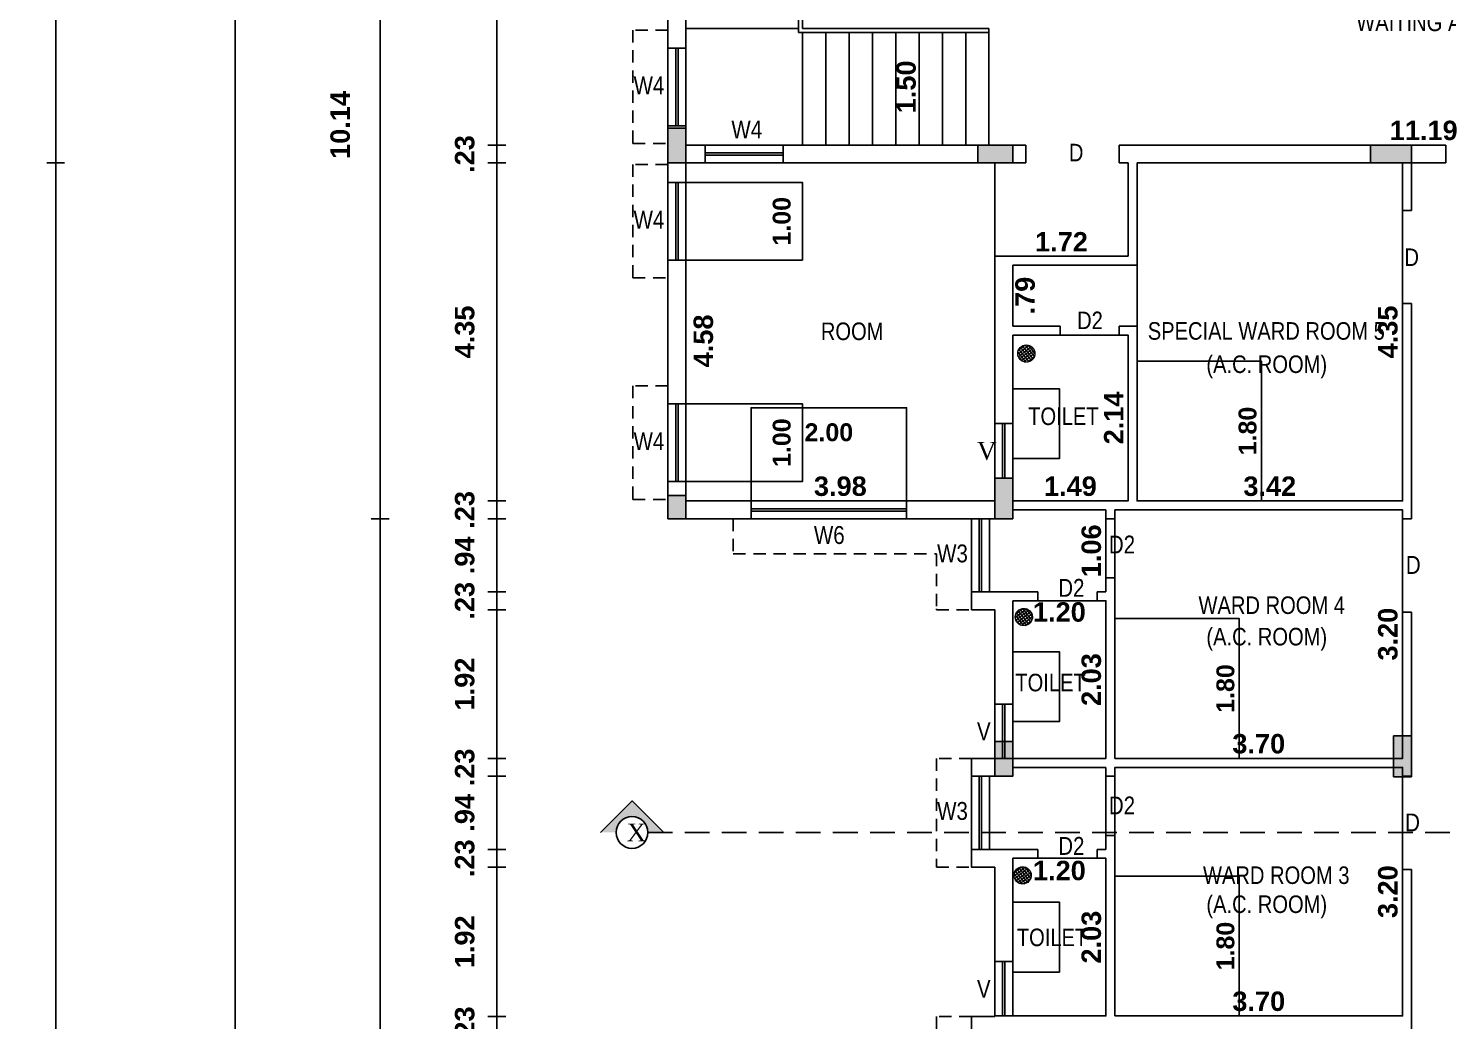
# Model space of a CAD drawing. Header units: metres. Extents: x 1336 to 1656, y -163 to -53.
# Drawn here: x 1458.94 to 1477.2, y -126.99 to -114.22 of the extents above; entities that cross this region are included whole.
import ezdxf

# ---------------------------------------------------------------- set-up
doc = ezdxf.new("R2010")
doc.units = ezdxf.units.M
doc.header["$PDMODE"] = 3
doc.header["$PDSIZE"] = -15
doc.linetypes.add('HIDDEN', pattern=[9.525, 6.35, -3.175])
for name, color, linetype in [('.', 7, 'Continuous'), ('BLK_1_FLR_1_BLT_UP_AREA', 12, 'Continuous'), ('BLK_1_FLR_1_CARPET_AREA', 12, 'Continuous'), ('BLK_1_FLR_1_REGULAR_ROOM_10', 7, 'Continuous'), ('BLK_1_FLR_1_REGULAR_ROOM_11', 7, 'Continuous'), ('BLK_1_FLR_1_REGULAR_ROOM_2', 2, 'Continuous'), ('BLK_1_FLR_1_REGULAR_ROOM_9', 7, 'Continuous'), ('BLK_1_FLR_1_ROOF_AREA', 54, 'Continuous'), ('BLK_1_FLR_1_ROOM_10_LIGHT_VENTILATION_1', 7, 'Continuous'), ('BLK_1_FLR_1_ROOM_11_LIGHT_VENTILATION_1', 7, 'Continuous'), ('BLK_1_FLR_1_ROOM_2_LIGHT_VENTILATION_1', 232, 'Continuous'), ('BLK_1_FLR_1_ROOM_2_LIGHT_VENTILATION_2', 232, 'Continuous'), ('BLK_1_FLR_1_ROOM_2_LIGHT_VENTILATION_3', 7, 'Continuous'), ('BLK_1_FLR_1_ROOM_9_LIGHT_VENTILATION_1', 7, 'Continuous'), ('BLK_1_FLR_1_WC_BATH', 3, 'Continuous'), ('TOILET_VENTILATION', 7, 'Continuous')]:
    doc.layers.add(name, color=color, linetype=linetype)
doc.layers.add('BLK_1_FLR_1_WASH', color=55, linetype='Continuous', lineweight=5)
doc.styles.add('Ar Bold', font='arialbd.ttf')
doc.styles.get("Standard").update_dxf_attribs({"font": 'times.ttf'})
doc.styles.add('style5', font='swissc.ttf')
doc.dimstyles.new('~dimensions', dxfattribs={"dimtxt": 0.25, "dimasz": 0.17, "dimexe": 0.05, "dimexo": 0.0625, "dimgap": 0.06, "dimtad": 1, "dimzin": 4, "dimdsep": 46, "dimtxsty": 'Ar Bold', "dimcen": 0.09, "dimse1": 1, "dimse2": 1, "dimsd1": 1, "dimsd2": 1, "dimclrt": 71, "dimadec": 0, "dimazin": 0, "dimtfac": 1, "dimtix": 1, "dimtofl": 0, "dimtmove": 2, "dimatfit": 3, "dimfxl": 0, "dimtolj": 1, "dimtzin": 0, "dimarcsym": 0})
pattern_1 = [(38.805684, (63.286558, -247.189786), (-0.0198971256, 0.02474200664), []), (128.805684, (63.286558, -247.189786), (-0.02474200664, -0.0198971256), [])]
pattern_2 = [(38.805684, (63.254944, -250.581456), (-0.0198971256, 0.02474200664), []), (128.805684, (63.254944, -250.581456), (-0.02474200664, -0.0198971256), [])]
pattern_3 = [(38.805684, (63.23956, -253.907113), (-0.0198971256, 0.02474200664), []), (128.805684, (63.23956, -253.907113), (-0.02474200664, -0.0198971256), [])]

# ---------------------------------------------------------------- blocks, each defined once
blk = doc.blocks.new('*D1097')
at = {"layer": 'Defpoints', "color": 0}
for p in [(1472.922, -126.934), (1476.622, -126.934), (1476.622, -126.934)]:
    blk.add_point(p, dxfattribs=at)
at = {"color": 71, "insert": (1474.772, -126.746), "char_height": 0.25, "attachment_point": 5, "style": 'Ar Bold'}
blk.add_mtext('\\A1;3.70', dxfattribs=at)
blk = doc.blocks.new('*D1098')
at = {"layer": 'Defpoints', "color": 0}
for p in [(1476.622, -123.734), (1476.622, -123.734), (1476.622, -126.934)]:
    blk.add_point(p, dxfattribs=at)
at = {"color": 71, "insert": (1476.434, -125.334), "char_height": 0.25, "attachment_point": 5, "rotation": 90, "style": 'Ar Bold'}
blk.add_mtext('\\A1;3.20', dxfattribs=at)
blk = doc.blocks.new('*D1099')
at = {"layer": 'Defpoints', "color": 0}
for p in [(1472.807, -120.419), (1472.807, -120.419), (1472.807, -121.474)]:
    blk.add_point(p, dxfattribs=at)
at = {"color": 71, "insert": (1472.619, -120.946), "char_height": 0.25, "attachment_point": 5, "rotation": 90, "style": 'Ar Bold'}
blk.add_mtext('\\A1;1.06', dxfattribs=at)
blk = doc.blocks.new('*D1100')
at = {"layer": 'Defpoints', "color": 0}
for p in [(1471.607, -124.904), (1472.807, -124.904), (1472.807, -125.25)]:
    blk.add_point(p, dxfattribs=at)
at = {"color": 71, "insert": (1472.207, -125.063), "char_height": 0.25, "attachment_point": 5, "style": 'Ar Bold'}
blk.add_mtext('\\A1;1.20', dxfattribs=at)
blk = doc.blocks.new('*D1101')
at = {"layer": 'Defpoints', "color": 0}
for p in [(1471.607, -121.589), (1472.807, -121.589), (1472.807, -121.923)]:
    blk.add_point(p, dxfattribs=at)
at = {"color": 71, "insert": (1472.207, -121.735), "char_height": 0.25, "attachment_point": 5, "style": 'Ar Bold'}
blk.add_mtext('\\A1;1.20', dxfattribs=at)
blk = doc.blocks.new('*D1102')
at = {"layer": 'Defpoints', "color": 0}
for p in [(1472.922, -123.619), (1476.622, -123.619), (1476.622, -123.619)]:
    blk.add_point(p, dxfattribs=at)
at = {"color": 71, "insert": (1474.772, -123.431), "char_height": 0.25, "attachment_point": 5, "style": 'Ar Bold'}
blk.add_mtext('\\A1;3.70', dxfattribs=at)
blk = doc.blocks.new('*D1103')
at = {"layer": 'Defpoints', "color": 0}
for p in [(1476.622, -120.419), (1476.622, -120.419), (1476.622, -123.619)]:
    blk.add_point(p, dxfattribs=at)
at = {"color": 71, "insert": (1476.434, -122.019), "char_height": 0.25, "attachment_point": 5, "rotation": 90, "style": 'Ar Bold'}
blk.add_mtext('\\A1;3.20', dxfattribs=at)
blk = doc.blocks.new('*D1106')
at = {"layer": 'Defpoints', "color": 0}
for p in [(1472.807, -124.904), (1472.807, -124.904), (1472.807, -126.934)]:
    blk.add_point(p, dxfattribs=at)
at = {"color": 71, "insert": (1472.619, -125.919), "char_height": 0.25, "attachment_point": 5, "rotation": 90, "style": 'Ar Bold'}
blk.add_mtext('\\A1;2.03', dxfattribs=at)
blk = doc.blocks.new('*D1107')
at = {"layer": 'Defpoints', "color": 0}
for p in [(1472.807, -121.589), (1472.807, -121.589), (1472.807, -123.619)]:
    blk.add_point(p, dxfattribs=at)
at = {"color": 71, "insert": (1472.619, -122.604), "char_height": 0.25, "attachment_point": 5, "rotation": 90, "style": 'Ar Bold'}
blk.add_mtext('\\A1;2.03', dxfattribs=at)
blk = doc.blocks.new('*D1108')
at = {"layer": 'Defpoints', "color": 0}
for p in [(1473.207, -120.304), (1476.622, -120.304), (1476.622, -120.304)]:
    blk.add_point(p, dxfattribs=at)
at = {"color": 71, "insert": (1474.914, -120.116), "char_height": 0.25, "attachment_point": 5, "style": 'Ar Bold'}
blk.add_mtext('\\A1;3.42', dxfattribs=at)
blk = doc.blocks.new('*D1109')
at = {"layer": 'Defpoints', "color": 0}
for p in [(1476.622, -115.954), (1476.622, -115.954), (1476.622, -120.304)]:
    blk.add_point(p, dxfattribs=at)
at = {"color": 71, "insert": (1476.434, -118.129), "char_height": 0.25, "attachment_point": 5, "rotation": 90, "style": 'Ar Bold'}
blk.add_mtext('\\A1;4.35', dxfattribs=at)
blk = doc.blocks.new('*D1110')
at = {"layer": 'Defpoints', "color": 0}
for p in [(1471.607, -120.304), (1473.092, -120.304), (1473.092, -120.304)]:
    blk.add_point(p, dxfattribs=at)
at = {"color": 71, "insert": (1472.349, -120.116), "char_height": 0.25, "attachment_point": 5, "style": 'Ar Bold'}
blk.add_mtext('\\A1;1.49', dxfattribs=at)
blk = doc.blocks.new('*D1111')
at = {"layer": 'Defpoints', "color": 0}
for p in [(1473.092, -118.169), (1473.092, -118.169), (1473.092, -120.304)]:
    blk.add_point(p, dxfattribs=at)
at = {"color": 71, "insert": (1472.906, -119.236), "char_height": 0.25, "attachment_point": 5, "rotation": 90, "style": 'Ar Bold'}
blk.add_mtext('\\A1;2.14', dxfattribs=at)
blk = doc.blocks.new('*D1112')
at = {"layer": 'Defpoints', "color": 0}
for p in [(1471.607, -117.269), (1471.954, -117.269), (1471.607, -118.054)]:
    blk.add_point(p, dxfattribs=at)
at = {"color": 71, "insert": (1471.767, -117.661), "char_height": 0.25, "attachment_point": 5, "rotation": 90, "style": 'Ar Bold'}
blk.add_mtext('\\A1;.79', dxfattribs=at)
blk = doc.blocks.new('*D1113')
at = {"layer": 'Defpoints', "color": 0}
for p in [(1467.402, -120.304), (1471.377, -120.304), (1471.377, -120.304)]:
    blk.add_point(p, dxfattribs=at)
at = {"color": 71, "insert": (1469.389, -120.116), "char_height": 0.25, "attachment_point": 5, "style": 'Ar Bold'}
blk.add_mtext('\\A1;3.98', dxfattribs=at)
blk = doc.blocks.new('*D1114')
at = {"layer": 'Defpoints', "color": 0}
for p in [(1471.377, -117.154), (1473.092, -117.154), (1473.092, -117.154)]:
    blk.add_point(p, dxfattribs=at)
at = {"color": 71, "insert": (1472.234, -116.968), "char_height": 0.25, "attachment_point": 5, "style": 'Ar Bold'}
blk.add_mtext('\\A1;1.72', dxfattribs=at)
blk = doc.blocks.new('*D1115')
at = {"layer": 'Defpoints', "color": 0}
for p in [(1471.302, -115.724), (1482.487, -115.724), (1482.487, -115.724)]:
    blk.add_point(p, dxfattribs=at)
at = {"color": 71, "insert": (1476.894, -115.536), "char_height": 0.25, "attachment_point": 5, "style": 'Ar Bold'}
blk.add_mtext('\\A1;11.19', dxfattribs=at)
blk = doc.blocks.new('*D1121')
at = {"layer": 'Defpoints', "color": 0}
for p in [(1471.302, -115.724), (1482.487, -115.724), (1482.487, -115.724)]:
    blk.add_point(p, dxfattribs=at)
at = {"color": 71, "insert": (1476.894, -115.536), "char_height": 0.25, "attachment_point": 5, "style": 'Ar Bold'}
blk.add_mtext('\\A1;11.19', dxfattribs=at)
blk = doc.blocks.new('*D1122')
at = {"layer": 'Defpoints', "color": 0}
for p in [(1467.887, -115.954), (1467.815, -120.534), (1467.887, -120.534)]:
    blk.add_point(p, dxfattribs=at)
at = {"color": 71, "insert": (1467.628, -118.244), "char_height": 0.25, "attachment_point": 5, "rotation": 90, "style": 'Ar Bold'}
blk.add_mtext('\\A1;4.58', dxfattribs=at)
blk = doc.blocks.new('*D1125')
at = {"layer": 'Defpoints', "color": 0}
for p in [(1470.102, -114.224), (1470.102, -115.724), (1470.424, -115.724)]:
    blk.add_point(p, dxfattribs=at)
at = {"color": 71, "insert": (1470.236, -114.974), "char_height": 0.25, "attachment_point": 5, "rotation": 90, "style": 'Ar Bold'}
blk.add_mtext('\\A1;1.50', dxfattribs=at)
blk = doc.blocks.new('*D1158')
at = {"layer": 'Defpoints', "color": 0}
for p in [(1464.746, -126.939), (1464.856, -126.939), (1464.856, -127.169)]:
    blk.add_point(p, dxfattribs=at)
at = {"color": 71, "insert": (1464.558, -127.054), "char_height": 0.25, "attachment_point": 5, "rotation": 90, "style": 'Ar Bold'}
blk.add_mtext('\\A1;.23', dxfattribs=at)
blk = doc.blocks.new('*D1159')
at = {"layer": 'Defpoints', "color": 0}
for p in [(1464.746, -125.019), (1464.856, -125.019), (1464.856, -126.939)]:
    blk.add_point(p, dxfattribs=at)
at = {"color": 71, "insert": (1464.558, -125.979), "char_height": 0.25, "attachment_point": 5, "rotation": 90, "style": 'Ar Bold'}
blk.add_mtext('\\A1;1.92', dxfattribs=at)
blk = doc.blocks.new('*D1160')
at = {"layer": 'Defpoints', "color": 0}
for p in [(1464.746, -124.789), (1464.856, -124.789), (1464.856, -125.019)]:
    blk.add_point(p, dxfattribs=at)
at = {"color": 71, "insert": (1464.558, -124.904), "char_height": 0.25, "attachment_point": 5, "rotation": 90, "style": 'Ar Bold'}
blk.add_mtext('\\A1;.23', dxfattribs=at)
blk = doc.blocks.new('*D1161')
at = {"layer": 'Defpoints', "color": 0}
for p in [(1464.746, -123.849), (1464.856, -123.849), (1464.856, -124.789)]:
    blk.add_point(p, dxfattribs=at)
at = {"color": 71, "insert": (1464.558, -124.319), "char_height": 0.25, "attachment_point": 5, "rotation": 90, "style": 'Ar Bold'}
blk.add_mtext('\\A1;.94', dxfattribs=at)
blk = doc.blocks.new('*D1162')
at = {"layer": 'Defpoints', "color": 0}
for p in [(1464.746, -123.619), (1464.856, -123.619), (1464.856, -123.849)]:
    blk.add_point(p, dxfattribs=at)
at = {"color": 71, "insert": (1464.558, -123.734), "char_height": 0.25, "attachment_point": 5, "rotation": 90, "style": 'Ar Bold'}
blk.add_mtext('\\A1;.23', dxfattribs=at)
blk = doc.blocks.new('*D1163')
at = {"layer": 'Defpoints', "color": 0}
for p in [(1464.746, -121.704), (1464.856, -121.704), (1464.856, -123.619)]:
    blk.add_point(p, dxfattribs=at)
at = {"color": 71, "insert": (1464.558, -122.661), "char_height": 0.25, "attachment_point": 5, "rotation": 90, "style": 'Ar Bold'}
blk.add_mtext('\\A1;1.92', dxfattribs=at)
blk = doc.blocks.new('*D1164')
at = {"layer": 'Defpoints', "color": 0}
for p in [(1464.746, -121.474), (1464.856, -121.474), (1464.856, -121.704)]:
    blk.add_point(p, dxfattribs=at)
at = {"color": 71, "insert": (1464.558, -121.589), "char_height": 0.25, "attachment_point": 5, "rotation": 90, "style": 'Ar Bold'}
blk.add_mtext('\\A1;.23', dxfattribs=at)
blk = doc.blocks.new('*D1165')
at = {"layer": 'Defpoints', "color": 0}
for p in [(1464.746, -120.534), (1464.856, -120.534), (1464.856, -121.474)]:
    blk.add_point(p, dxfattribs=at)
at = {"color": 71, "insert": (1464.558, -121.004), "char_height": 0.25, "attachment_point": 5, "rotation": 90, "style": 'Ar Bold'}
blk.add_mtext('\\A1;.94', dxfattribs=at)
blk = doc.blocks.new('*D1166')
at = {"layer": 'Defpoints', "color": 0}
for p in [(1464.746, -120.304), (1464.856, -120.304), (1464.856, -120.534)]:
    blk.add_point(p, dxfattribs=at)
at = {"color": 71, "insert": (1464.558, -120.419), "char_height": 0.25, "attachment_point": 5, "rotation": 90, "style": 'Ar Bold'}
blk.add_mtext('\\A1;.23', dxfattribs=at)
blk = doc.blocks.new('*D1167')
at = {"layer": 'Defpoints', "color": 0}
for p in [(1464.746, -115.954), (1464.856, -115.954), (1464.856, -120.304)]:
    blk.add_point(p, dxfattribs=at)
at = {"color": 71, "insert": (1464.558, -118.129), "char_height": 0.25, "attachment_point": 5, "rotation": 90, "style": 'Ar Bold'}
blk.add_mtext('\\A1;4.35', dxfattribs=at)
blk = doc.blocks.new('*D1168')
at = {"layer": 'Defpoints', "color": 0}
for p in [(1464.746, -115.724), (1464.856, -115.724), (1464.856, -115.954)]:
    blk.add_point(p, dxfattribs=at)
at = {"color": 71, "insert": (1464.558, -115.839), "char_height": 0.25, "attachment_point": 5, "rotation": 90, "style": 'Ar Bold'}
blk.add_mtext('\\A1;.23', dxfattribs=at)
blk = doc.blocks.new('*D1169')
at = {"layer": 'Defpoints', "color": 0}
for p in [(1464.746, -110.624), (1464.856, -110.624), (1464.856, -115.724)]:
    blk.add_point(p, dxfattribs=at)
at = {"color": 71, "insert": (1464.558, -113.174), "char_height": 0.25, "attachment_point": 5, "rotation": 90, "style": 'Ar Bold'}
blk.add_mtext('\\A1;5.10', dxfattribs=at)
blk = doc.blocks.new('*D1171')
at = {"layer": 'Defpoints', "color": 0}
for p in [(1463.143, -120.534), (1463.354, -120.534), (1463.359, -156.204)]:
    blk.add_point(p, dxfattribs=at)
at = {"color": 71, "insert": (1462.956, -138.369), "char_height": 0.25, "attachment_point": 5, "rotation": 90, "style": 'Ar Bold'}
blk.add_mtext('\\A1;35.67', dxfattribs=at)
blk = doc.blocks.new('*D1172')
at = {"layer": 'Defpoints', "color": 0}
for p in [(1463.143, -110.394), (1463.354, -110.394), (1463.354, -120.534)]:
    blk.add_point(p, dxfattribs=at)
at = {"color": 71, "insert": (1462.956, -115.464), "char_height": 0.25, "attachment_point": 5, "rotation": 90, "style": 'Ar Bold'}
blk.add_mtext('\\A1;10.14', dxfattribs=at)
blk = doc.blocks.new('*D689')
at = {"layer": 'Defpoints', "color": 0}
for p in [(1459.18, -115.954), (1459.295, -115.954), (1459.18, -152.074)]:
    blk.add_point(p, dxfattribs=at)
at = {"color": 71, "insert": (1459.108, -134.014), "char_height": 0.25, "attachment_point": 5, "rotation": 90, "style": 'Ar Bold'}
blk.add_mtext('\\A1;36.12', dxfattribs=at)
blk = doc.blocks.new('*D690')
at = {"layer": 'Defpoints', "color": 0}
for p in [(1459.18, -110.394), (1459.295, -110.394), (1459.18, -115.954)]:
    blk.add_point(p, dxfattribs=at)
at = {"color": 71, "insert": (1459.108, -113.174), "char_height": 0.25, "attachment_point": 5, "rotation": 90, "style": 'Ar Bold'}
blk.add_mtext('\\A1;5.56', dxfattribs=at)

msp = doc.modelspace()

# ---------------------------------------------------------------- hatches: boundary and pattern name
at = {"layer": '.'}
h = msp.add_hatch(color=256, dxfattribs=at)
h.dxf.hatch_style = 1
h.paths.add_polyline_path([(1467.4016, -115.5038), (1467.1716, -115.5038), (1467.1716, -115.9538), (1467.4016, -115.9538)])
h = msp.add_hatch(color=256, dxfattribs=at)
h.dxf.hatch_style = 1
h.paths.add_polyline_path([(1471.1566, -115.7238), (1471.1566, -115.9538), (1471.6066, -115.9538), (1471.6066, -115.7238)])
h = msp.add_hatch(color=256, dxfattribs=at)
h.dxf.hatch_style = 1
h.paths.add_polyline_path([(1476.7366, -115.9538), (1476.7366, -115.7238), (1476.2116, -115.7238), (1476.2116, -115.9538)])
h = msp.add_hatch(color=256, dxfattribs=at)
h.dxf.hatch_style = 1
h.paths.add_polyline_path([(1471.6066, -120.0088), (1471.3766, -120.0088), (1471.3766, -120.5338), (1471.6066, -120.5338)])
h = msp.add_hatch(color=256, dxfattribs=at)
h.dxf.hatch_style = 1
h.paths.add_polyline_path([(1471.6066, -123.3988), (1471.3766, -123.3988), (1471.3766, -123.8488), (1471.6066, -123.8488)])
h = msp.add_hatch(color=256, dxfattribs=at)
h.dxf.hatch_style = 1
h.paths.add_polyline_path([(1476.7366, -123.3288), (1476.5066, -123.3288), (1476.5066, -123.8538), (1476.7366, -123.8538)])
h = msp.add_hatch(color=256)
h.dxf.hatch_style = 1
h.paths.add_polyline_path([(1467.4016, -120.2338), (1467.1716, -120.2338), (1467.1716, -120.5338), (1467.4016, -120.5338)])
msp.add_hatch(color=256).paths.add_polyline_path([(1466.7121, -124.165), (1466.3055, -124.5717), (1466.5042, -124.5717, -1), (1466.9135, -124.5717), (1467.1188, -124.5717)])
at = {"layer": 'BLK_1_FLR_1_WASH'}
h = msp.add_hatch(dxfattribs=at)
h.set_pattern_fill('ANSI37', color=60, scale=0.01, angle=-6.19432)
h.set_pattern_definition(pattern_1)
edge = h.paths.add_edge_path()
edge.add_arc((1471.7818, -118.4064), 0.1112, 11.71868, 371.71868)
h.paths.add_polyline_path([(1471.7602, -118.3679), (1471.8927, -118.3979), (1471.7444, -118.3646), (1471.7603, -118.3686)], flags=16)
h = msp.add_hatch(dxfattribs=at)
h.set_pattern_fill('ANSI37', color=60, scale=0.01, angle=-6.19432)
h.set_pattern_definition(pattern_1)
edge = h.paths.add_edge_path()
edge.add_arc((1471.7818, -118.4064), 0.1112, 11.71868, 371.71868)
h.paths.add_polyline_path([(1471.7602, -118.3679), (1471.8927, -118.3979), (1471.7444, -118.3646), (1471.7603, -118.3686)], flags=16)
h = msp.add_hatch(dxfattribs=at)
h.set_pattern_fill('ANSI37', color=60, scale=0.01, angle=-6.19432)
h.set_pattern_definition(pattern_2)
edge = h.paths.add_edge_path()
edge.add_arc((1471.7502, -121.7981), 0.1112, 11.71868, 371.71868)
h.paths.add_polyline_path([(1471.7286, -121.7596), (1471.8611, -121.7896), (1471.7128, -121.7563), (1471.7287, -121.7603)], flags=16)
h = msp.add_hatch(dxfattribs=at)
h.set_pattern_fill('ANSI37', color=60, scale=0.01, angle=-6.19432)
h.set_pattern_definition(pattern_2)
edge = h.paths.add_edge_path()
edge.add_arc((1471.7502, -121.7981), 0.1112, 11.71868, 371.71868)
h.paths.add_polyline_path([(1471.7286, -121.7596), (1471.8611, -121.7896), (1471.7128, -121.7563), (1471.7287, -121.7603)], flags=16)
h = msp.add_hatch(dxfattribs=at)
h.set_pattern_fill('ANSI37', color=60, scale=0.01, angle=-6.19432)
h.set_pattern_definition(pattern_3)
edge = h.paths.add_edge_path()
edge.add_arc((1471.7348, -125.1238), 0.1112, 11.71868, 371.71868)
h.paths.add_polyline_path([(1471.7132, -125.0852), (1471.8457, -125.1152), (1471.6974, -125.0819), (1471.7133, -125.0859)], flags=16)
h = msp.add_hatch(dxfattribs=at)
h.set_pattern_fill('ANSI37', color=60, scale=0.01, angle=-6.19432)
h.set_pattern_definition(pattern_3)
edge = h.paths.add_edge_path()
edge.add_arc((1471.7348, -125.1238), 0.1112, 11.71868, 371.71868)
h.paths.add_polyline_path([(1471.7132, -125.0852), (1471.8457, -125.1152), (1471.6974, -125.0819), (1471.7133, -125.0859)], flags=16)

# ---------------------------------------------------------------- linework, layer by layer
at = {"color": 4}
for p, q in [((1461.6034, -53.0012), (1461.6034, -163.0012)), ((1459.2954, -156.4338), (1459.2954, -110.1638)), ((1463.4685, -156.4338), (1463.4685, -110.1638)), ((1464.9708, -156.4338), (1464.9708, -110.1638)), ((1467.2716, -114.4738), (1467.2716, -115.4738)), ((1467.3016, -114.4738), (1467.3016, -115.4738)), ((1465.0858, -115.7238), (1464.8558, -115.7238)), ((1467.6516, -115.8238), (1468.6516, -115.8238)), ((1467.6516, -115.8538), (1468.6516, -115.8538)), ((1459.4104, -115.9538), (1459.1804, -115.9538)), ((1465.0858, -115.9538), (1464.8558, -115.9538)), ((1467.2716, -116.2038), (1467.2716, -117.2038)), ((1467.3016, -116.2038), (1467.3016, -117.2038)), ((1467.2716, -119.0538), (1467.2716, -120.0538)), ((1467.3016, -119.0538), (1467.3016, -120.0538)), ((1465.0858, -120.3038), (1464.8558, -120.3038)), ((1468.2416, -120.4038), (1470.2416, -120.4038)), ((1468.2416, -120.4338), (1470.2416, -120.4338)), ((1463.5835, -120.5338), (1463.3535, -120.5338)), ((1465.0858, -120.5338), (1464.8558, -120.5338)), ((1471.1766, -120.5338), (1471.1766, -121.4738)), ((1471.2066, -120.5338), (1471.2066, -121.4738)), ((1471.3066, -120.5338), (1471.3066, -121.4738)), ((1465.0858, -121.4738), (1464.8558, -121.4738)), ((1465.0858, -121.7038), (1464.8558, -121.7038)), ((1465.0858, -123.6188), (1464.8558, -123.6188)), ((1465.0858, -123.8488), (1464.8558, -123.8488)), ((1471.1766, -123.8488), (1471.1766, -124.7888)), ((1471.2066, -123.8488), (1471.2066, -124.7888)), ((1471.3066, -123.8488), (1471.3066, -124.7888)), ((1465.0858, -124.7888), (1464.8558, -124.7888)), ((1465.0858, -125.0188), (1464.8558, -125.0188)), ((1465.0858, -126.9388), (1464.8558, -126.9388))]:
    msp.add_line(p, q, dxfattribs=at)
at = {"color": 1}
for p, q in [((1467.1716, -115.9538), (1467.1716, -110.3938)), ((1467.4016, -115.7238), (1467.4016, -110.6238)), ((1467.4016, -115.7238), (1471.7766, -115.7238)), ((1471.7766, -115.9538), (1471.7766, -115.7238)), ((1472.9766, -115.7238), (1477.1766, -115.7238)), ((1472.9766, -115.9538), (1472.9766, -115.7238)), ((1477.1766, -115.9538), (1477.1766, -115.7238)), ((1467.1716, -115.9538), (1467.1716, -120.5338)), ((1467.4016, -115.9538), (1471.7766, -115.9538)), ((1467.4016, -115.9538), (1467.4016, -120.3038)), ((1472.9766, -115.9538), (1473.0916, -115.9538)), ((1473.0916, -117.1538), (1473.0916, -115.9538)), ((1473.2066, -115.9538), (1476.6216, -115.9538)), ((1473.2066, -117.2688), (1473.2066, -115.9538)), ((1476.6216, -116.5638), (1476.6216, -115.9538)), ((1476.7366, -115.9538), (1477.1766, -115.9538)), ((1476.7366, -116.5638), (1476.7366, -115.9538)), ((1476.6216, -116.5638), (1476.7366, -116.5638)), ((1471.3766, -120.3038), (1471.3766, -117.1538)), ((1473.0916, -117.1538), (1471.3766, -117.1538)), ((1471.6066, -118.0538), (1471.6066, -117.2688)), ((1473.2066, -117.2688), (1471.6066, -117.2688)), ((1476.6216, -120.3038), (1476.6216, -117.7638)), ((1476.6216, -117.7638), (1476.7366, -117.7638)), ((1476.7366, -120.5338), (1476.7366, -117.7638)), ((1472.2166, -118.0538), (1471.6066, -118.0538)), ((1472.2166, -118.1688), (1472.2166, -118.0538)), ((1473.2066, -118.0538), (1472.9766, -118.0538)), ((1472.9766, -118.1688), (1472.9766, -118.0538)), ((1473.0916, -118.0538), (1473.0916, -118.0538)), ((1473.2066, -120.3038), (1473.2066, -118.0538)), ((1471.6066, -120.3038), (1471.6066, -118.1688)), ((1473.0916, -118.1688), (1471.6066, -118.1688)), ((1473.0916, -120.3038), (1473.0916, -118.1688)), ((1471.3766, -120.3038), (1467.4016, -120.3038)), ((1473.0916, -120.3038), (1471.6066, -120.3038)), ((1476.6216, -120.3038), (1473.2066, -120.3038)), ((1471.6066, -120.5338), (1471.6066, -120.4188)), ((1472.8066, -120.4188), (1471.6066, -120.4188)), ((1472.8066, -120.5338), (1472.8066, -120.4188)), ((1476.6216, -120.4188), (1472.9216, -120.4188)), ((1472.9216, -120.5338), (1472.9216, -120.4188)), ((1476.6216, -120.5338), (1476.6216, -120.4188)), ((1471.0766, -120.5338), (1467.1716, -120.5338)), ((1471.6066, -120.5338), (1471.0766, -120.5338)), ((1471.0766, -120.5338), (1471.0766, -121.7038)), ((1472.8066, -121.4738), (1472.8066, -120.5338)), ((1472.8066, -120.5338), (1472.9216, -120.5338)), ((1476.7366, -120.5338), (1476.6216, -120.5338)), ((1472.8066, -121.2938), (1472.9216, -121.2938)), ((1472.9216, -123.6188), (1472.9216, -121.2938)), ((1471.0766, -121.4738), (1471.6066, -121.4738)), ((1471.9316, -121.4738), (1471.6066, -121.4738)), ((1471.6066, -123.6188), (1471.6066, -121.5888)), ((1472.8066, -121.5888), (1471.6066, -121.5888)), ((1471.9316, -121.5888), (1471.9316, -121.4738)), ((1472.8066, -121.4738), (1472.6916, -121.4738)), ((1472.6916, -121.5888), (1472.6916, -121.4738)), ((1472.8066, -123.6188), (1472.8066, -121.5888)), ((1471.0766, -121.7038), (1471.3766, -121.7038)), ((1471.3766, -123.6188), (1471.3766, -121.7038)), ((1476.6216, -123.6188), (1476.6216, -121.7338)), ((1476.7366, -121.7338), (1476.6216, -121.7338)), ((1476.7366, -123.8488), (1476.7366, -121.7338)), ((1471.3766, -123.6188), (1471.0766, -123.6188)), ((1471.0766, -123.6188), (1471.0766, -125.0188)), ((1472.8066, -123.6188), (1471.6066, -123.6188)), ((1471.6066, -123.8488), (1471.6066, -123.7338)), ((1472.8066, -123.7338), (1471.6066, -123.7338)), ((1472.8066, -123.8488), (1472.8066, -123.7338)), ((1476.6216, -123.6188), (1472.9216, -123.6188)), ((1476.6216, -123.7338), (1472.9216, -123.7338)), ((1472.9216, -123.8488), (1472.9216, -123.7338)), ((1476.6216, -123.8488), (1476.6216, -123.7338)), ((1471.6066, -123.8488), (1471.0766, -123.8488)), ((1472.8066, -124.7888), (1472.8066, -123.8488)), ((1472.8066, -123.8488), (1472.9216, -123.8488)), ((1476.7366, -123.8488), (1476.6216, -123.8488)), ((1472.8066, -124.6088), (1472.9216, -124.6088)), ((1472.9216, -126.9338), (1472.9216, -124.6088)), ((1471.0766, -124.7888), (1471.6066, -124.7888)), ((1471.9316, -124.7888), (1471.6066, -124.7888)), ((1471.9316, -124.7888), (1471.9316, -124.9038)), ((1472.8066, -124.7888), (1472.6916, -124.7888)), ((1472.6916, -124.7888), (1472.6916, -124.9038)), ((1471.0766, -125.0188), (1471.3766, -125.0188)), ((1471.3766, -126.9388), (1471.3766, -125.0188)), ((1471.6066, -126.9338), (1471.6066, -124.9038)), ((1472.8066, -124.9038), (1471.6066, -124.9038)), ((1472.8066, -126.9338), (1472.8066, -124.9038)), ((1476.6216, -126.9338), (1476.6216, -125.0488)), ((1476.7366, -125.0488), (1476.6216, -125.0488)), ((1476.7366, -127.1638), (1476.7366, -125.0488)), ((1471.3766, -126.9388), (1471.0766, -126.9388)), ((1471.0766, -126.9388), (1471.0766, -128.3388)), ((1472.8066, -126.9338), (1471.6066, -126.9338)), ((1476.6216, -126.9338), (1472.9216, -126.9338))]:
    msp.add_line(p, q, dxfattribs=at)
for p, q in [((1468.8516, -114.2738), (1468.8516, -112.0738)), ((1468.9016, -114.2238), (1468.9016, -112.1238)), ((1468.8516, -114.2738), (1471.3016, -114.2738)), ((1468.9016, -114.2238), (1471.3016, -114.2238))]:
    msp.add_line(p, q)
at = {"linetype": 'HIDDEN'}
for p, q in [((1467.4016, -114.2238), (1468.8516, -114.2238)), ((1468.9016, -115.7238), (1468.9016, -114.2738)), ((1469.2016, -115.7238), (1469.2016, -114.2738)), ((1469.5016, -115.7238), (1469.5016, -114.2738)), ((1469.8016, -115.7238), (1469.8016, -114.2738)), ((1470.1016, -115.7238), (1470.1016, -114.2738)), ((1470.4016, -115.7238), (1470.4016, -114.2738)), ((1470.7016, -115.7238), (1470.7016, -114.2738)), ((1471.0016, -115.7238), (1471.0016, -114.2738)), ((1471.3016, -115.7238), (1471.3016, -114.2238))]:
    msp.add_line(p, q, dxfattribs=at)
at = {"color": 4, "linetype": 'HIDDEN', "ltscale": 0.8}
for p, q in [((1471.4766, -119.3088), (1471.4766, -120.0088)), ((1471.5066, -119.3088), (1471.5066, -120.0088)), ((1471.4766, -122.9188), (1471.4766, -123.6188)), ((1471.5066, -122.9188), (1471.5066, -123.6188)), ((1471.4766, -126.2338), (1471.4766, -126.9338)), ((1471.5066, -126.2338), (1471.5066, -126.9338))]:
    msp.add_line(p, q, dxfattribs=at)
at = {"color": 4, "linetype": 'HIDDEN', "ltscale": 0.05}
msp.add_line((1466.9135, -124.5717), (1494.6539, -124.5717), dxfattribs=at)
at = {"color": 4, "linetype": 'HIDDEN', "ltscale": 0.025}
for points in [[(1467.1716, -114.2438), (1466.7216, -114.2438), (1466.7216, -115.6938), (1466.7216, -115.7038), (1467.1716, -115.7038)], [(1467.1716, -115.9738), (1466.7216, -115.9738), (1466.7216, -117.4238), (1466.7216, -117.4338), (1467.1716, -117.4338)], [(1467.1716, -118.8238), (1466.7216, -118.8238), (1466.7216, -120.2738), (1466.7216, -120.2838), (1467.1716, -120.2838)], [(1468.0116, -120.5338), (1468.0116, -120.9838), (1470.6266, -120.9838), (1470.6266, -121.6938), (1470.6266, -121.7038), (1471.0766, -121.7038)], [(1471.0766, -123.6188), (1470.6266, -123.6188), (1470.6266, -125.0088), (1470.6266, -125.0188), (1471.0766, -125.0188)], [(1471.0766, -126.9388), (1470.6266, -126.9388), (1470.6266, -128.3288), (1470.6266, -128.3388), (1471.0766, -128.3388)]]:
    msp.add_lwpolyline(points, dxfattribs=at)
at = {"color": 4}
for points in [[(1467.4016, -114.4738), (1467.4016, -115.4738), (1467.1716, -115.4738), (1467.1716, -114.4738)], [(1467.6516, -115.7238), (1468.6516, -115.7238), (1468.6516, -115.9538), (1467.6516, -115.9538)], [(1467.4016, -116.2038), (1467.4016, -117.2038), (1467.1716, -117.2038), (1467.1716, -116.2038)], [(1467.4016, -119.0538), (1467.4016, -120.0538), (1467.1716, -120.0538), (1467.1716, -119.0538)], [(1471.6066, -119.3088), (1471.6066, -120.0088), (1471.3766, -120.0088), (1471.3766, -119.3088)], [(1468.2416, -120.3038), (1470.2416, -120.3038), (1470.2416, -120.5338), (1468.2416, -120.5338)], [(1471.3066, -120.5338), (1471.3066, -121.4738), (1471.0766, -121.4738), (1471.0766, -120.5338)], [(1471.6066, -122.9188), (1471.6066, -123.6188), (1471.3766, -123.6188), (1471.3766, -122.9188)], [(1471.3066, -123.8488), (1471.3066, -124.7888), (1471.0766, -124.7888), (1471.0766, -123.8488)], [(1471.6066, -126.2338), (1471.6066, -126.9338), (1471.3766, -126.9338), (1471.3766, -126.2338)]]:
    msp.add_lwpolyline(points, close=True, dxfattribs=at)
at = {"color": 1}
for points in [[(1467.1716, -115.5038), (1467.4016, -115.5038), (1467.4016, -115.9538), (1467.1716, -115.9538), (1467.1716, -115.5038)], [(1471.1566, -115.7238), (1471.6066, -115.7238), (1471.6066, -115.9538), (1471.1566, -115.9538), (1471.1566, -115.7238)], [(1476.2116, -115.7238), (1476.7366, -115.7238), (1476.7366, -115.9538), (1476.2116, -115.9538), (1476.2116, -115.7238)], [(1471.3766, -120.5338), (1471.3766, -120.0088), (1471.6066, -120.0088), (1471.6066, -120.5338), (1471.3766, -120.5338)], [(1471.3766, -123.3988), (1471.6066, -123.3988), (1471.6066, -123.8488), (1471.3766, -123.8488), (1471.3766, -123.3988)], [(1476.5066, -123.8538), (1476.5066, -123.3288), (1476.7366, -123.3288), (1476.7366, -123.8538), (1476.5066, -123.8538)]]:
    msp.add_lwpolyline(points, dxfattribs=at)
msp.add_lwpolyline([(1467.1716, -120.5338), (1467.4016, -120.5338), (1467.4016, -120.2338), (1467.1716, -120.2338)], close=True)
msp.add_lwpolyline([(1467.1188, -124.5717), (1466.7121, -124.165), (1466.3055, -124.5717)])
msp.add_circle((1466.7089, -124.5717), 0.2046)
at = {"layer": 'BLK_1_FLR_1_BLT_UP_AREA', "color": 12}
msp.add_lwpolyline([(1494.5216, -110.3938), (1467.1716, -110.3938), (1467.1716, -120.5338), (1471.0766, -120.5338), (1471.0766, -121.7038), (1471.3766, -121.7038), (1471.3766, -123.6188), (1471.0766, -123.6188), (1471.0766, -125.0188), (1471.3766, -125.0188), (1471.3766, -126.9388), (1471.0766, -126.9388), (1471.0766, -128.3388)], dxfattribs=at)
at = {"layer": 'BLK_1_FLR_1_CARPET_AREA', "color": 12}
for points in [[(1467.4016, -115.9538), (1471.3766, -115.9538), (1471.3766, -120.3038), (1467.4016, -120.3038)], [(1473.2066, -115.9538), (1476.6216, -115.9538), (1476.6216, -120.3038), (1473.2066, -120.3038)], [(1472.9216, -120.4188), (1476.6216, -120.4188), (1476.6216, -123.6188), (1472.9216, -123.6188)], [(1472.9216, -126.9338), (1476.6216, -126.9338), (1476.6216, -123.7338), (1472.9216, -123.7338)]]:
    msp.add_lwpolyline(points, close=True, dxfattribs=at)
at = {"layer": 'BLK_1_FLR_1_REGULAR_ROOM_10', "color": 2}
msp.add_lwpolyline([(1472.9216, -123.6188), (1476.6216, -123.6188), (1476.6216, -120.4188), (1472.9216, -120.4188)], close=True, dxfattribs=at)
at = {"layer": 'BLK_1_FLR_1_REGULAR_ROOM_11', "color": 2}
msp.add_lwpolyline([(1473.2066, -115.9538), (1476.6216, -115.9538), (1476.6216, -120.3038), (1473.2066, -120.3038)], close=True, dxfattribs=at)
at = {"layer": 'BLK_1_FLR_1_REGULAR_ROOM_2', "color": 2}
msp.add_lwpolyline([(1467.4016, -115.9538), (1471.3766, -115.9538), (1471.3766, -120.3038), (1467.4016, -120.3038)], close=True, dxfattribs=at)
at = {"layer": 'BLK_1_FLR_1_REGULAR_ROOM_9', "color": 2}
msp.add_lwpolyline([(1472.9216, -126.9338), (1476.6216, -126.9338), (1476.6216, -123.7338), (1472.9216, -123.7338)], close=True, dxfattribs=at)
at = {"layer": 'BLK_1_FLR_1_ROOF_AREA', "color": 54}
msp.add_lwpolyline([(1494.5216, -110.3938), (1467.1716, -110.3938), (1467.1716, -120.5338), (1471.0766, -120.5338), (1471.0766, -121.7038), (1471.3766, -121.7038), (1471.3766, -123.6188), (1471.0766, -123.6188), (1471.0766, -125.0188), (1471.3766, -125.0188), (1471.3766, -126.9388), (1471.0766, -126.9388), (1471.0766, -128.3388)], dxfattribs=at)
at = {"layer": 'BLK_1_FLR_1_ROOM_10_LIGHT_VENTILATION_1', "color": 232}
msp.add_lwpolyline([(1472.9216, -123.6188), (1474.5216, -123.6188), (1474.5216, -121.8188), (1472.9216, -121.8188)], close=True, dxfattribs=at)
at = {"layer": 'BLK_1_FLR_1_ROOM_11_LIGHT_VENTILATION_1', "color": 232}
msp.add_lwpolyline([(1473.2066, -120.3038), (1474.8066, -120.3038), (1474.8066, -118.5038), (1473.2066, -118.5038)], close=True, dxfattribs=at)
at = {"layer": 'BLK_1_FLR_1_ROOM_2_LIGHT_VENTILATION_1', "color": 232}
msp.add_lwpolyline([(1467.4016, -117.2038), (1468.9016, -117.2038), (1468.9016, -116.2038), (1467.4016, -116.2038)], close=True, dxfattribs=at)
at = {"layer": 'BLK_1_FLR_1_ROOM_2_LIGHT_VENTILATION_2', "color": 232}
msp.add_lwpolyline([(1467.4016, -120.0538), (1468.9016, -120.0538), (1468.9016, -119.0538), (1467.4016, -119.0538)], close=True, dxfattribs=at)
at = {"layer": 'BLK_1_FLR_1_ROOM_2_LIGHT_VENTILATION_3', "color": 232}
msp.add_lwpolyline([(1468.2416, -120.3038), (1470.2416, -120.3038), (1470.2416, -119.1038), (1468.2416, -119.1038)], close=True, dxfattribs=at)
at = {"layer": 'BLK_1_FLR_1_ROOM_9_LIGHT_VENTILATION_1', "color": 232}
msp.add_lwpolyline([(1472.9216, -126.9338), (1474.5216, -126.9338), (1474.5216, -125.1338), (1472.9216, -125.1338)], close=True, dxfattribs=at)
at = {"layer": 'BLK_1_FLR_1_WASH', "color": 60}
for points in [[(1471.7201, -118.4989, -2.3481205), (1471.8767, -118.4645, -0.4258725), (1471.7201, -118.4989, 3.3899462)], [(1471.7201, -118.4989, -2.3481205), (1471.8767, -118.4645, -0.4258725), (1471.7201, -118.4989, 3.3899462)], [(1471.6884, -121.8906, -2.3481205), (1471.8451, -121.8562, -0.4258725), (1471.6884, -121.8906, 3.3899462)], [(1471.6884, -121.8906, -2.3481205), (1471.8451, -121.8562, -0.4258725), (1471.6884, -121.8906, 3.3899462)], [(1471.6731, -125.2162, -2.3481205), (1471.8297, -125.1818, -0.4258725), (1471.6731, -125.2162, 3.3899462)], [(1471.6731, -125.2162, -2.3481205), (1471.8297, -125.1818, -0.4258725), (1471.6731, -125.2162, 3.3899462)]]:
    msp.add_lwpolyline(points, format="xyb", dxfattribs=at)
at = {"layer": 'BLK_1_FLR_1_WC_BATH', "color": 3}
for points in [[(1471.6066, -118.1688), (1473.0916, -118.1688), (1473.0916, -120.3038), (1471.6066, -120.3038)], [(1471.6066, -121.5888), (1472.8066, -121.5888), (1472.8066, -123.6188), (1471.6066, -123.6188)], [(1471.6066, -124.9038), (1472.8066, -124.9038), (1472.8066, -126.9338), (1471.6066, -126.9338)]]:
    msp.add_lwpolyline(points, close=True, dxfattribs=at)
at = {"layer": 'TOILET_VENTILATION', "color": 6}
for points in [[(1471.6066, -118.8588), (1472.2066, -118.8588), (1472.2066, -119.7588), (1471.6066, -119.7588)], [(1471.6066, -122.2446), (1472.2066, -122.2446), (1472.2066, -123.1446), (1471.6066, -123.1446)], [(1471.6066, -125.4688), (1472.2066, -125.4688), (1472.2066, -126.3688), (1471.6066, -126.3688)]]:
    msp.add_lwpolyline(points, close=True, dxfattribs=at)

# ---------------------------------------------------------------- texts
at = {"color": 7, "style": 'style5'}
for s, height, p in [('WAITING AREA', 0.226059, (1476.0263, -114.2565)), ('D', 0.2261, (1472.3296, -115.9331)), ('D', 0.2261, (1476.6461, -117.2801)), ('D2', 0.22606, (1472.4352, -118.0926)), ('ROOM', 0.22606, (1469.1385, -118.2335)), ('SPECIAL WARD ROOM 5', 0.226059, (1473.3441, -118.2287)), ('(A.C. ROOM)', 0.226059, (1474.0983, -118.6572)), ('TOILET', 0.22606, (1471.8057, -119.327)), ('WARD ROOM 4', 0.226059, (1473.9969, -121.759)), ('(A.C. ROOM)', 0.226059, (1474.0983, -122.1642)), ('TOILET', 0.22606, (1471.6399, -122.755)), ('WARD ROOM 3', 0.226059, (1474.0546, -125.2346)), ('(A.C. ROOM)', 0.226059, (1474.0983, -125.6084)), ('TOILET', 0.22606, (1471.6594, -126.0351))]:
    msp.add_text(s, height=height, dxfattribs=at).set_placement(p)
at = {"style": 'style5'}
for s, p in [('W4', (1466.7296, -115.0689)), ('W4', (1467.9878, -115.637)), ('W4', (1466.7296, -116.7989)), ('W4', (1466.7296, -119.6489)), ('W6', (1469.0495, -120.8578)), ('W3', (1470.6346, -121.0946)), ('D2', (1472.8442, -120.98)), ('D', (1476.6648, -121.2428)), ('D2', (1472.1929, -121.5382)), ('V', (1471.1471, -123.384)), ('D2', (1472.8442, -124.3388)), ('W3', (1470.6346, -124.4096)), ('D', (1476.6553, -124.5578)), ('D2', (1472.1929, -124.8599)), ('V', (1471.1471, -126.699))]:
    msp.add_text(s, height=0.23, dxfattribs=at).set_placement(p)
for s, p in [('V', (1471.1471, -119.774)), ('X', (1466.6407, -124.6866))]:
    msp.add_text(s, height=0.23).set_placement(p)
at = {"layer": 'BLK_1_FLR_1_ROOM_10_LIGHT_VENTILATION_1', "color": 232, "insert": (1474.3441, -122.7188), "char_height": 0.23, "attachment_point": 5, "rotation": 90, "style": 'Ar Bold'}
msp.add_mtext('\\A1;1.80', dxfattribs=at)
at = {"layer": 'BLK_1_FLR_1_ROOM_11_LIGHT_VENTILATION_1', "color": 232, "insert": (1474.6291, -119.4038), "char_height": 0.23, "attachment_point": 5, "rotation": 90, "style": 'Ar Bold'}
msp.add_mtext('\\A1;1.80', dxfattribs=at)
at = {"layer": 'BLK_1_FLR_1_ROOM_2_LIGHT_VENTILATION_1', "color": 232, "insert": (1468.6359, -116.7038), "char_height": 0.23, "attachment_point": 5, "rotation": 90, "style": 'Ar Bold'}
msp.add_mtext('\\A1;1.00', dxfattribs=at)
at = {"layer": 'BLK_1_FLR_1_ROOM_2_LIGHT_VENTILATION_2', "color": 232, "insert": (1468.6359, -119.5538), "char_height": 0.23, "attachment_point": 5, "rotation": 90, "style": 'Ar Bold'}
msp.add_mtext('\\A1;1.00', dxfattribs=at)
at = {"layer": 'BLK_1_FLR_1_ROOM_2_LIGHT_VENTILATION_3', "color": 232, "insert": (1469.2416, -119.4212), "char_height": 0.23, "attachment_point": 5, "style": 'Ar Bold'}
msp.add_mtext('\\A1;2.00', dxfattribs=at)
at = {"layer": 'BLK_1_FLR_1_ROOM_9_LIGHT_VENTILATION_1', "color": 232, "insert": (1474.3441, -126.0338), "char_height": 0.23, "attachment_point": 5, "rotation": 90, "style": 'Ar Bold'}
msp.add_mtext('\\A1;1.80', dxfattribs=at)

# ---------------------------------------------------------------- dimensions: what is measured, and where the dimension line sits
for base, p1, p2, picture, middle in [((1459.2954, -110.3938), (1459.1804, -115.9538), (1459.1804, -110.3938), '*D690', (1459.1077, -113.1738)), ((1463.1432, -110.3938), (1463.3535, -120.5338), (1463.3535, -110.3938), '*D1172', (1462.9555, -115.4638)), ((1464.7457, -110.6238), (1464.8558, -115.7238), (1464.8558, -110.6238), '*D1169', (1464.558, -113.1738)), ((1470.4239, -115.7238), (1470.1016, -114.2238), (1470.1016, -115.7238), '*D1125', (1470.2363, -114.9738)), ((1464.7457, -115.7238), (1464.8558, -115.9538), (1464.8558, -115.7238), '*D1168', (1464.558, -115.8388)), ((1459.2954, -115.9538), (1459.1804, -152.0738), (1459.1804, -115.9538), '*D689', (1459.1077, -134.0138)), ((1464.7457, -115.9538), (1464.8558, -120.3038), (1464.8558, -115.9538), '*D1167', (1464.558, -118.1288)), ((1464.7457, -120.3038), (1464.8558, -120.5338), (1464.8558, -120.3038), '*D1166', (1464.558, -120.4188)), ((1463.1432, -120.5338), (1463.3587, -156.2038), (1463.3535, -120.5338), '*D1171', (1462.9555, -138.3688)), ((1464.7457, -120.5338), (1464.8558, -121.4738), (1464.8558, -120.5338), '*D1165', (1464.5579, -121.0038)), ((1464.7457, -121.4738), (1464.8558, -121.7038), (1464.8558, -121.4738), '*D1164', (1464.558, -121.5888)), ((1464.7456532378, -121.7038175883), (1464.8558312532, -123.6188175883), (1464.8558312532, -121.7038175883), '*D1163', (1464.5579247248, -122.6613175883)), ((1464.7457, -123.6188), (1464.8558, -123.8488), (1464.8558, -123.6188), '*D1162', (1464.558, -123.7338)), ((1464.7457, -123.8488), (1464.8558, -124.7888), (1464.8558, -123.8488), '*D1161', (1464.5579, -124.3188)), ((1464.7457, -124.7888), (1464.8558, -125.0188), (1464.8558, -124.7888), '*D1160', (1464.558, -124.9038)), ((1464.7457, -125.0188), (1464.8558, -126.9388), (1464.8558, -125.0188), '*D1159', (1464.5579, -125.9788)), ((1464.7457, -126.9388), (1464.8558, -127.1688), (1464.8558, -126.9388), '*D1158', (1464.558, -127.0538))]:
    dim = msp.add_linear_dim(base=base, p1=p1, p2=p2, angle=90, dimstyle='~dimensions')
    dim.commit()
    dim.dimension.update_dxf_attribs({"geometry": picture, "text_midpoint": middle})
for p1, p2, distance, picture, middle in [((1471.3016373117, -115.7238175883), (1482.4866373117, -115.7238175883), 0, '*D1115', (1476.8941373117, -115.5360890753)), ((1476.6216, -120.3038), (1476.6216, -115.9538), 0, '*D1109', (1476.434, -118.1288)), ((1471.3766373117, -117.1538175883), (1473.0916373117, -117.1538175883), 0, '*D1114', (1472.2341373117, -116.9683059921)), ((1471.6066373117, -118.0538175883), (1471.6066373117, -117.2688175883), -0.3476088005, '*D1112', (1471.7665175992, -117.6613175883)), ((1473.0916373117, -120.3038175883), (1473.0916373117, -118.1688175883), 0, '*D1111', (1472.9061257155, -119.2363175883)), ((1467.4016373117, -120.3038175883), (1471.3766373117, -120.3038175883), 0, '*D1113', (1469.3891373117, -120.1160890753)), ((1471.6066373117, -120.3038175883), (1473.0916373117, -120.3038175883), 0, '*D1110', (1472.3491373117, -120.1160890753)), ((1473.2066373117, -120.3038175883), (1476.6216373117, -120.3038175883), 0, '*D1108', (1474.9141373117, -120.1161743413)), ((1472.8066373117, -121.4738175883), (1472.8066373117, -120.4188175883), 0, '*D1099', (1472.6189940647, -120.9463175883)), ((1476.6216, -123.6188), (1476.6216, -120.4188), 0, '*D1103', (1476.434, -122.0188)), ((1471.6066, -121.5888), (1472.8066, -121.5888), -0.3341, '*D1101', (1472.2066, -121.7353)), ((1472.8066, -123.6188), (1472.8066, -121.5888), 0, '*D1107', (1472.619, -122.6038)), ((1472.9216, -123.6188), (1476.6216, -123.6188), 0, '*D1102', (1474.7716, -123.4312)), ((1476.6216, -126.9338), (1476.6216, -123.7338), 0, '*D1098', (1476.434, -125.3338)), ((1471.6066, -124.9038), (1472.8066, -124.9038), -0.3464, '*D1100', (1472.2066, -125.0626)), ((1472.8066, -126.9338), (1472.8066, -124.9038), 0, '*D1106', (1472.619, -125.9188)), ((1472.9216, -126.9338), (1476.6216, -126.9338), 0, '*D1097', (1474.7716, -126.7462))]:
    dim = msp.add_aligned_dim(p1=p1, p2=p2, distance=distance, dimstyle='~dimensions')
    dim.commit()
    dim.dimension.update_dxf_attribs({"geometry": picture, "text_midpoint": middle})
at = {"color": 1}
dim = msp.add_aligned_dim(p1=(1471.3016373117, -115.7238175883), p2=(1482.4866373117, -115.7238175883), distance=0, dimstyle='~dimensions', dxfattribs=at)
dim.commit()
dim.dimension.update_dxf_attribs({"geometry": '*D1121', "text_midpoint": (1476.8941373117, -115.5360890753)})
dim = msp.add_linear_dim(base=(1467.8155, -120.5338), p1=(1467.8871, -115.9538), p2=(1467.8871, -120.5338), angle=90, dimstyle='~dimensions', override={"dimfxl": 0.25, "dimfxlon": 1, "dimarcsym": 1})
dim.commit()
dim.dimension.update_dxf_attribs({"geometry": '*D1122', "text_midpoint": (1467.6277, -118.2438)})

doc.saveas('drawing.dxf')
